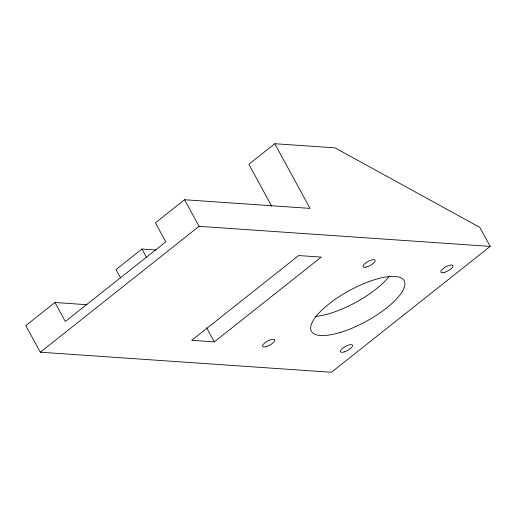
<?xml version="1.0" encoding="UTF-8"?>
<svg xmlns="http://www.w3.org/2000/svg" width="516" height="516" viewBox="0 0 516 516"><rect width="100%" height="100%" fill="white"/><g stroke="black" fill="none" stroke-linecap="round" stroke-linejoin="round"><path stroke-width="0.77" d="M86.927 304.704L54.954 302.499L25.8 325.615L40.3 352.215L331.446 372.281L490.2 246.403L479.828 227.388L335.019 147.86L274.783 143.719L248.847 164.262L271.848 206.445M274.783 143.719L310.039 208.393L184.554 199.737L155.393 222.854L165.759 241.869L65.313 321.5L54.954 302.499M156.2 250.008L141.932 249.028L116.023 269.571L120.621 278.008M40.3 352.215L199.06 226.337L490.2 246.403M214.295 341.882L321.216 257.103L298.629 255.549L191.707 340.328L214.295 341.882L206.606 327.776M184.554 199.737L199.06 226.337M141.932 249.028L146.531 257.465M389.328 276.26A52.826 17.544 -28.6 0 1 315.47 316.418M266.34 346.578A6.889 2.29 -28.6 0 0 274.757 339.902A6.889 2.29 -28.6 0 0 264.901 342.85A6.889 2.29 -28.6 0 0 266.34 346.578M344.153 351.938A6.889 2.29 -28.6 0 0 352.57 345.262A6.889 2.29 -28.6 0 0 342.714 348.21A6.889 2.29 -28.6 0 0 344.153 351.938M444.586 272.3A6.889 2.29 -28.6 0 0 453.003 265.624A6.889 2.29 -28.6 0 0 443.147 268.572A6.889 2.29 -28.6 0 0 444.586 272.3M366.031 267.133A6.889 2.29 -28.6 0 0 375.248 260.58A6.889 2.29 -28.6 0 0 366.025 262.696A6.889 2.29 -28.6 0 0 366.031 267.133M339.954 332.549A52.826 17.544 -28.6 0 0 404.486 281.381A52.826 17.544 -28.6 0 0 328.924 303.982A52.826 17.544 -28.6 0 0 339.954 332.549"/></g></svg>
